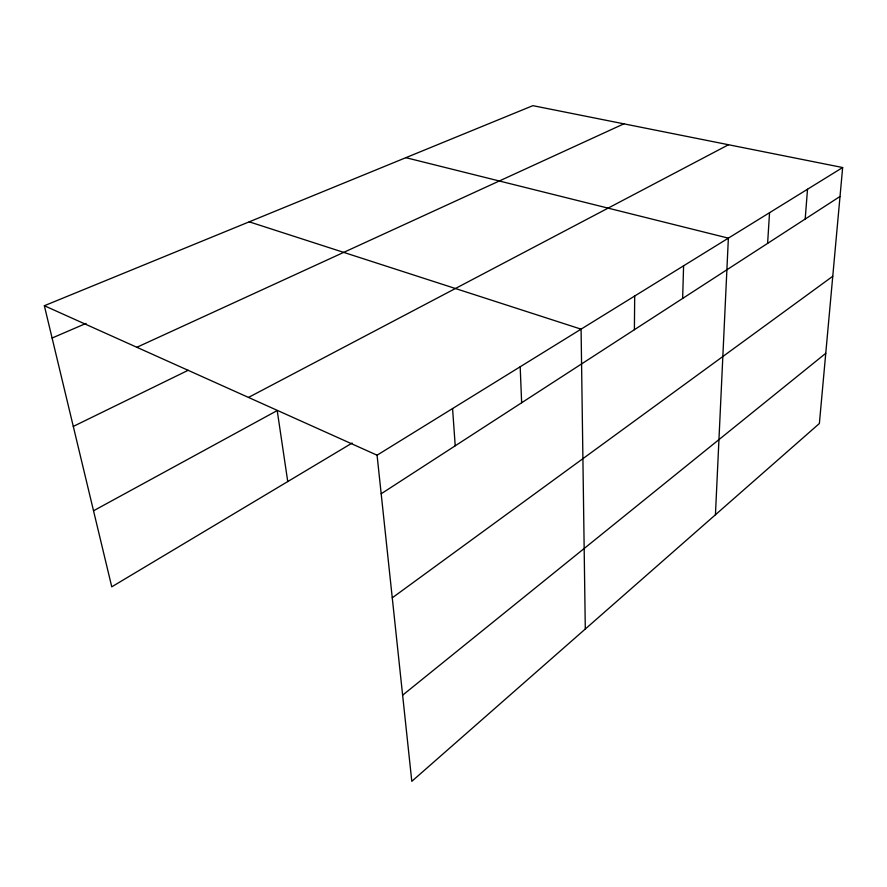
<?xml version="1.0" encoding="UTF-8"?>
<svg xmlns="http://www.w3.org/2000/svg" width="887" height="887" viewBox="0 0 887 887"><rect width="100%" height="100%" fill="white"/><g stroke="black" fill="none" stroke-linecap="round" stroke-linejoin="round"><path stroke-width="1.33" d="M634.393 329.698L634.693 296.025M682.646 298.431L683.589 265.823M715.432 514.77L728.371 238.148L405.869 157.675M767.61 243.382L769.539 212.714M805.196 219.022L807.514 189.241M44.35 305.727L532.876 105.664L842.65 167.532L819.377 423.509L411.801 781.336L377.075 455.197L44.35 305.727L111.762 586.828L352.15 443.045M402.631 695.175L825.764 353.314M392.265 597.827L832.76 276.278M381.188 493.771L840.022 196.47M377.075 455.197L842.65 167.532M93.523 510.779L277.21 410.559L287.743 481.563M248.493 397.431L728.526 144.736M73.299 426.414L188.188 370.278M136.864 347.283L623.871 123.836M52.1 338.025L86.05 323.411M249.214 221.828L581.085 329.155L585.298 629.016M452.57 408.563L455.219 445.795M520.181 366.786L521.645 402.753"/></g></svg>
